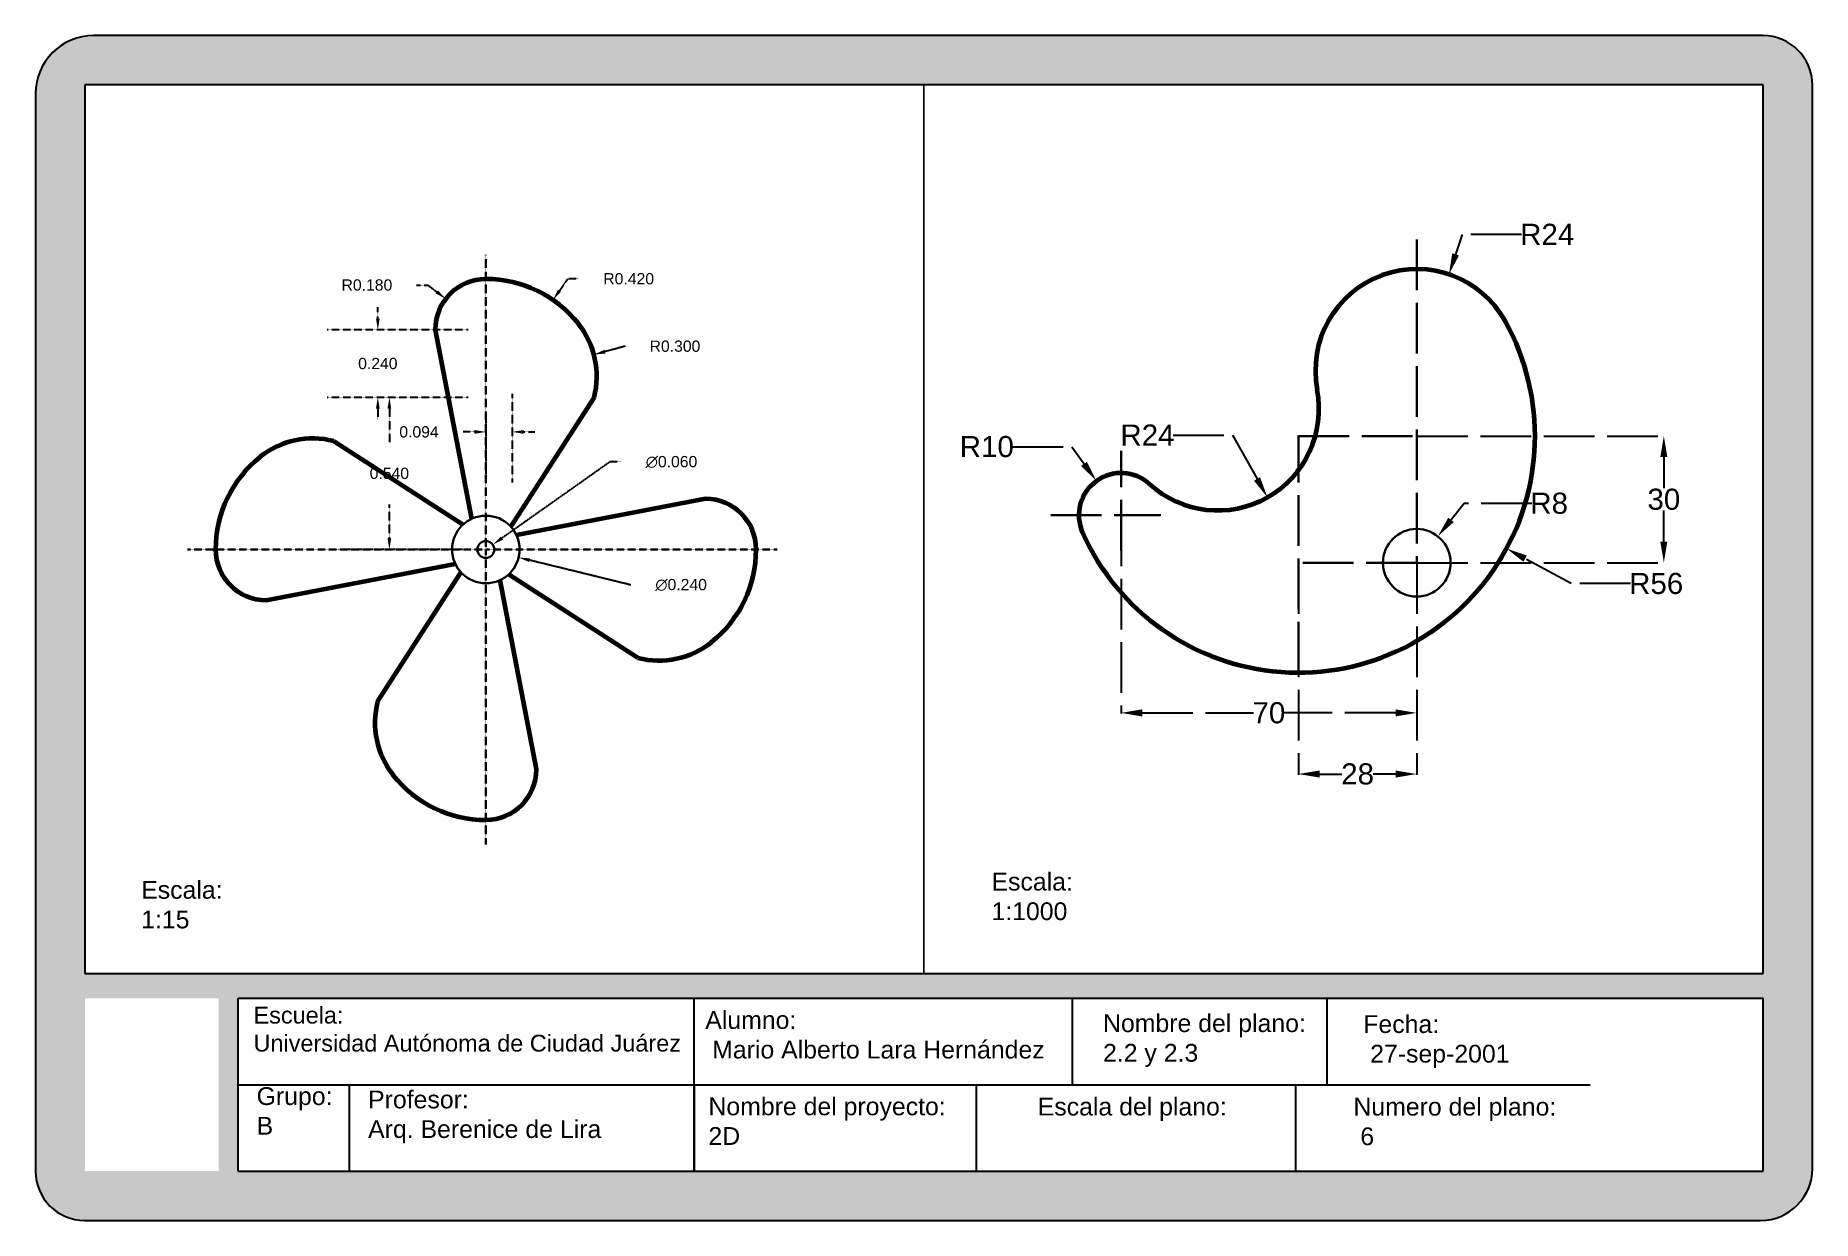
# Paper-space layout 'Layout1' of a CAD drawing. Header units: metres, sheet in millimetres. Extents: x -11 to 409, y 1 to 281.
# The model-space entities are those that its viewports show. They can reach past a viewport. Long polylines and large blocks are cut down to what shows.
import ezdxf

# ---------------------------------------------------------------- set-up
doc = ezdxf.new("R2010")
doc.units = ezdxf.units.M
doc.header["$MEASUREMENT"] = 0
doc.linetypes.add('ACAD_ISO02W100', pattern=[15, 12, -3])
doc.linetypes.add('DASHED2', pattern=[0.375, 0.25, -0.125])
doc.layers.add('Layer1', color=9, linetype='DASHED2', lineweight=30, plot=False)
doc.layers.add('Layer7', color=8, linetype='ACAD_ISO02W100', lineweight=30, plot=False)
doc.layers.add('Layer2', color=50, linetype='DASHED2')
for name, color, linetype, lineweight in [('Layer3', 170, 'Continuous', 60), ('Layer4', 90, 'Continuous', 30), ('Layer5', 160, 'Continuous', 60), ('Layer6', 90, 'Continuous', 30), ('Layer8', 50, 'ACAD_ISO02W100', 30)]:
    doc.layers.add(name, color=color, linetype=linetype, lineweight=lineweight)
doc.styles.get("Standard").update_dxf_attribs({"font": 'arial.ttf'})
doc.dimstyles.new('new', dxfattribs={"dimtxt": 0.04, "dimasz": 0.04, "dimexe": 0.18, "dimexo": 0.0625, "dimgap": 0.09, "dimtad": 0, "dimtih": 1, "dimtoh": 1, "dimdec": 3, "dimzin": 0, "dimdsep": 46, "dimtxsty": 'Standard', "dimcen": 0, "dimadec": 0, "dimazin": 0, "dimtfac": 1, "dimtdec": 3, "dimtofl": 0, "dimtmove": 0, "dimatfit": 3, "dimfxl": 1, "dimtolj": 1, "dimtzin": 0, "dimarcsym": 0})
doc.dimstyles.get("Standard").update_dxf_attribs({"dimtxt": 5, "dimasz": 5, "dimexe": 0.18, "dimexo": 0.0625, "dimgap": 0.09, "dimtad": 0, "dimtih": 1, "dimtoh": 1, "dimdec": 0, "dimzin": 0, "dimdsep": 46, "dimtxsty": 'Standard', "dimcen": 0.09, "dimadec": 0, "dimazin": 0, "dimtfac": 1, "dimtdec": 0, "dimtofl": 0, "dimtmove": 0, "dimatfit": 3, "dimfxl": 1, "dimtolj": 1, "dimtzin": 0, "dimarcsym": 0})

# ---------------------------------------------------------------- blocks, each defined once
blk = doc.blocks.new('*D1')
at = {"layer": 'Defpoints', "color": 0, "transparency": 16777216}
for p in [(133.8185, 104.428), (203.8185, 93.1896), (203.8185, 57.6539)]:
    blk.add_point(p, dxfattribs=at)
at = {"layer": 'Layer8', "color": 0, "lineweight": -2, "transparency": 16777216}
for p, q in [((133.8185, 104.3655), (133.8185, 57.4739)), ((203.8185, 93.1271), (203.8185, 57.4739)), ((138.8185, 57.6539), (165.1764, 57.6539)), ((198.8185, 57.6539), (172.4607, 57.6539))]:
    blk.add_line(p, q, dxfattribs=at)
at = {"layer": 'Layer8', "color": 0, "transparency": 16777216}
for points in [[(138.8185, 58.4872), (138.8185, 56.8206), (133.8185, 57.6539)], [(198.8185, 58.4872), (198.8185, 56.8206), (203.8185, 57.6539)]]:
    blk.add_solid(points, dxfattribs=at)
at = {"layer": 'Layer8', "color": 0, "transparency": 16777216, "insert": (168.8185, 57.6539), "char_height": 5, "attachment_point": 5}
blk.add_mtext('\\A1;70', dxfattribs=at)
blk = doc.blocks.new('*D2')
at = {"layer": 'Defpoints', "color": 0, "transparency": 16777216}
for p in [(211.4315, 161.4422), (203.8185, 138.6816)]:
    blk.add_point(p, dxfattribs=at)
at = {"layer": 'Layer8', "color": 0, "lineweight": -2, "transparency": 16777216}
for p, q in [((214.6035, 170.9257), (213.0175, 166.1839)), ((228.6509, 170.9257), (214.6035, 170.9257)), ((203.8185, 138.5916), (203.8185, 138.7716)), ((203.7285, 138.6816), (203.9085, 138.6816))]:
    blk.add_line(p, q, dxfattribs=at)
at = {"layer": 'Layer8', "color": 0, "transparency": 16777216}
blk.add_solid([(212.2272, 166.4483), (213.8078, 165.9196), (211.4315, 161.4422)], dxfattribs=at)
at = {"layer": 'Layer8', "color": 0, "transparency": 16777216, "insert": (234.7045, 170.9257), "char_height": 5, "attachment_point": 5}
blk.add_mtext('\\A1;R24', dxfattribs=at)
blk = doc.blocks.new('*D3')
at = {"layer": 'Defpoints', "color": 0, "transparency": 16777216}
for p in [(175.8185, 123.1896), (225.0746, 96.5468)]:
    blk.add_point(p, dxfattribs=at)
at = {"layer": 'Layer8', "color": 0, "lineweight": -2, "transparency": 16777216}
for p, q in [((175.8185, 123.0996), (175.8185, 123.2796)), ((175.7285, 123.1896), (175.9085, 123.1896)), ((240.3981, 88.2583), (229.4725, 94.168)), ((254.4438, 88.2583), (240.3981, 88.2583))]:
    blk.add_line(p, q, dxfattribs=at)
at = {"layer": 'Layer8', "color": 0, "transparency": 16777216}
blk.add_solid([(229.8689, 94.901), (229.076, 93.435), (225.0746, 96.5468)], dxfattribs=at)
at = {"layer": 'Layer8', "color": 0, "transparency": 16777216, "insert": (260.5059, 88.2583), "char_height": 5, "attachment_point": 5}
blk.add_mtext('\\A1;R56', dxfattribs=at)
blk = doc.blocks.new('*D4')
at = {"layer": 'Defpoints', "color": 0, "transparency": 16777216}
for p in [(156.6879, 129.5873), (168.4595, 108.6724)]:
    blk.add_point(p, dxfattribs=at)
at = {"layer": 'Layer8', "color": 0, "lineweight": -2, "transparency": 16777216}
for p, q in [((146.1162, 123.4119), (160.1636, 123.4119)), ((160.1636, 123.4119), (166.0071, 113.0297))]:
    blk.add_line(p, q, dxfattribs=at)
at = {"layer": 'Layer8', "color": 0, "transparency": 16777216}
blk.add_solid([(166.7333, 113.4384), (165.2809, 112.621), (168.4595, 108.6724)], dxfattribs=at)
at = {"layer": 'Layer8', "color": 0, "transparency": 16777216, "insert": (140.0627, 123.4119), "char_height": 5, "attachment_point": 5}
blk.add_mtext('\\A1;R24', dxfattribs=at)
blk = doc.blocks.new('*D5')
at = {"layer": 'Defpoints', "color": 0, "transparency": 16777216}
for p in [(127.974, 112.5422), (133.8185, 104.428)]:
    blk.add_point(p, dxfattribs=at)
at = {"layer": 'Layer8', "color": 0, "lineweight": -2, "transparency": 16777216}
for p, q in [((108.0823, 120.6565), (122.1295, 120.6565)), ((122.1295, 120.6565), (125.0517, 116.5994)), ((133.8185, 104.338), (133.8185, 104.518)), ((133.7285, 104.428), (133.9085, 104.428))]:
    blk.add_line(p, q, dxfattribs=at)
at = {"layer": 'Layer8', "color": 0, "transparency": 16777216}
blk.add_solid([(125.7279, 117.0864), (124.3755, 116.1123), (127.974, 112.5422)], dxfattribs=at)
at = {"layer": 'Layer8', "color": 0, "transparency": 16777216, "insert": (102.0271, 120.6565), "char_height": 5, "attachment_point": 5}
blk.add_mtext('\\A1;R10', dxfattribs=at)
blk = doc.blocks.new('*D6')
at = {"layer": 'Defpoints', "color": 0, "transparency": 16777216}
for p in [(208.8145, 99.4379), (203.8185, 93.1896)]:
    blk.add_point(p, dxfattribs=at)
at = {"layer": 'Layer8', "color": 0, "lineweight": -2, "transparency": 16777216}
for p, q in [((215.0594, 107.2482), (211.9369, 103.3431)), ((231.0461, 107.2482), (215.0594, 107.2482)), ((203.8185, 93.0996), (203.8185, 93.2796)), ((203.7285, 93.1896), (203.9085, 93.1896))]:
    blk.add_line(p, q, dxfattribs=at)
at = {"layer": 'Layer8', "color": 0, "transparency": 16777216}
blk.add_solid([(211.2861, 103.8635), (212.5878, 102.8227), (208.8145, 99.4379)], dxfattribs=at)
at = {"layer": 'Layer8', "color": 0, "transparency": 16777216, "insert": (235.1726, 107.2482), "char_height": 5, "attachment_point": 5}
blk.add_mtext('\\A1;R8', dxfattribs=at)
blk = doc.blocks.new('*D7')
at = {"layer": 'Defpoints', "color": 0, "transparency": 16777216}
for p in [(203.8185, 123.1896), (262.3178, 123.1896), (203.8185, 93.1896)]:
    blk.add_point(p, dxfattribs=at)
at = {"layer": 'Layer8', "color": 0, "lineweight": -2, "transparency": 16777216}
for p, q in [((203.881, 123.1896), (262.4978, 123.1896)), ((262.3178, 118.1896), (262.3178, 110.8342)), ((262.3178, 98.1896), (262.3178, 105.5451)), ((203.881, 93.1896), (262.4978, 93.1896))]:
    blk.add_line(p, q, dxfattribs=at)
at = {"layer": 'Layer8', "color": 0, "transparency": 16777216}
for points in [[(261.4845, 118.1896), (263.1511, 118.1896), (262.3178, 123.1896)], [(261.4845, 98.1896), (263.1511, 98.1896), (262.3178, 93.1896)]]:
    blk.add_solid(points, dxfattribs=at)
at = {"layer": 'Layer8', "color": 0, "transparency": 16777216, "insert": (262.3178, 108.1896), "char_height": 5, "attachment_point": 5}
blk.add_mtext('\\A1;30', dxfattribs=at)
blk = doc.blocks.new('*D8')
at = {"layer": 'Defpoints', "color": 0, "transparency": 16777216}
for p in [(175.8185, 93.1896), (203.8185, 93.1896), (203.8185, 43.1789)]:
    blk.add_point(p, dxfattribs=at)
at = {"layer": 'Layer8', "color": 0, "lineweight": -2, "transparency": 16777216}
for p, q in [((175.8185, 93.1271), (175.8185, 42.9989)), ((203.8185, 93.1271), (203.8185, 42.9989)), ((180.8185, 43.1789), (186.0996, 43.1789)), ((198.8185, 43.1789), (193.5375, 43.1789))]:
    blk.add_line(p, q, dxfattribs=at)
at = {"layer": 'Layer8', "color": 0, "transparency": 16777216}
for points in [[(180.8185, 44.0122), (180.8185, 42.3455), (175.8185, 43.1789)], [(198.8185, 44.0122), (198.8185, 42.3455), (203.8185, 43.1789)]]:
    blk.add_solid(points, dxfattribs=at)
at = {"layer": 'Layer8', "color": 0, "transparency": 16777216, "insert": (189.8185, 43.1789), "char_height": 5, "attachment_point": 5}
blk.add_mtext('\\A1;28', dxfattribs=at)
blk = doc.blocks.new('*D9')
at = {"layer": 'Defpoints', "color": 0, "transparency": 16777216}
for p in [(-27.9542, 91.9215), (-27.8117, 91.8115)]:
    blk.add_point(p, dxfattribs=at)
at = {"layer": 'Layer2', "color": 0, "lineweight": -2, "transparency": 16777216}
for p, q in [((-28.0575, 91.9703), (-28.0175, 91.9703)), ((-28.0175, 91.9703), (-27.9859, 91.9459))]:
    blk.add_line(p, q, dxfattribs=at)
at = {"layer": 'Layer2', "color": 0, "transparency": 16777216}
blk.add_solid([(-27.9818, 91.9512), (-27.9899, 91.9406), (-27.9542, 91.9215)], dxfattribs=at)
at = {"layer": 'Layer2', "color": 0, "transparency": 16777216, "insert": (-28.2341, 91.9703), "char_height": 0.04, "attachment_point": 5}
blk.add_mtext('\\A1;R0.180', dxfattribs=at)
blk = doc.blocks.new('*D10')
at = {"layer": 'Defpoints', "color": 0, "transparency": 16777216}
for p in [(-27.8362, 91.0142), (-27.7872, 91.0488)]:
    blk.add_point(p, dxfattribs=at)
at = {"layer": 'Layer2', "color": 0, "lineweight": -2, "transparency": 16777216}
for p, q in [((-27.3716, 91.3421), (-27.7545, 91.0718)), ((-27.3316, 91.3421), (-27.3716, 91.3421))]:
    blk.add_line(p, q, dxfattribs=at)
at = {"layer": 'Layer2', "color": 0, "transparency": 16777216}
blk.add_solid([(-27.7584, 91.0773), (-27.7507, 91.0664), (-27.7872, 91.0488)], dxfattribs=at)
at = {"layer": 'Layer2', "color": 0, "transparency": 16777216, "insert": (-27.1524, 91.3421), "char_height": 0.04, "attachment_point": 5}
blk.add_mtext('\\A1;∅0.060', dxfattribs=at)
blk = doc.blocks.new('*D11')
at = {"layer": 'Defpoints', "color": 0, "transparency": 16777216}
for p in [(-27.9283, 91.06), (-27.6952, 91.0029)]:
    blk.add_point(p, dxfattribs=at)
at = {"layer": 'Layer2', "color": 0, "lineweight": -2, "transparency": 16777216}
blk.add_line((-27.2974, 90.9055), (-27.6563, 90.9934), dxfattribs=at)
at = {"layer": 'Layer2', "color": 0, "transparency": 16777216}
blk.add_solid([(-27.6547, 90.9999), (-27.6579, 90.9869), (-27.6952, 91.0029)], dxfattribs=at)
at = {"layer": 'Layer2', "color": 0, "transparency": 16777216, "insert": (-27.1182, 90.9055), "char_height": 0.04, "attachment_point": 5}
blk.add_mtext('\\A1;∅0.240', dxfattribs=at)
blk = doc.blocks.new('*D12')
at = {"layer": 'Defpoints', "color": 0, "transparency": 16777216}
for p in [(-27.5731, 91.9171), (-27.8117, 91.5715)]:
    blk.add_point(p, dxfattribs=at)
at = {"layer": 'Layer2', "color": 0, "lineweight": -2, "transparency": 16777216}
for p, q in [((-27.521, 91.9925), (-27.5503, 91.95)), ((-27.481, 91.9925), (-27.521, 91.9925))]:
    blk.add_line(p, q, dxfattribs=at)
at = {"layer": 'Layer2', "color": 0, "transparency": 16777216}
blk.add_solid([(-27.5558, 91.9538), (-27.5449, 91.9462), (-27.5731, 91.9171)], dxfattribs=at)
at = {"layer": 'Layer2', "color": 0, "transparency": 16777216, "insert": (-27.3045, 91.9925), "char_height": 0.04, "attachment_point": 5}
blk.add_mtext('\\A1;R0.420', dxfattribs=at)
blk = doc.blocks.new('*D13')
at = {"layer": 'Defpoints', "color": 0, "transparency": 16777216}
for p in [(-27.4279, 91.7234), (-27.7177, 91.6461)]:
    blk.add_point(p, dxfattribs=at)
at = {"layer": 'Layer2', "color": 0, "lineweight": -2, "transparency": 16777216}
blk.add_line((-27.3167, 91.7531), (-27.3892, 91.7337), dxfattribs=at)
at = {"layer": 'Layer2', "color": 0, "transparency": 16777216}
blk.add_solid([(-27.3909, 91.7402), (-27.3875, 91.7273), (-27.4279, 91.7234)], dxfattribs=at)
at = {"layer": 'Layer2', "color": 0, "transparency": 16777216, "insert": (-27.1401, 91.7531), "char_height": 0.04, "attachment_point": 5}
blk.add_mtext('\\A1;R0.300', dxfattribs=at)
blk = doc.blocks.new('*D14')
at = {"layer": 'Defpoints', "color": 0, "transparency": 16777216}
for p in [(-28.1543, 91.5715), (-27.8117, 91.5715), (-27.8117, 91.0315)]:
    blk.add_point(p, dxfattribs=at)
at = {"layer": 'Layer2', "color": 0, "lineweight": -2, "transparency": 16777216}
for p, q in [((-27.8742, 91.5715), (-28.3343, 91.5715)), ((-28.1543, 91.5315), (-28.1543, 91.4119)), ((-28.1543, 91.0715), (-28.1543, 91.191)), ((-27.8742, 91.0315), (-28.3343, 91.0315))]:
    blk.add_line(p, q, dxfattribs=at)
at = {"layer": 'Layer2', "color": 0, "transparency": 16777216}
for points in [[(-28.161, 91.5315), (-28.1477, 91.5315), (-28.1543, 91.5715)], [(-28.161, 91.0715), (-28.1477, 91.0715), (-28.1543, 91.0315)]]:
    blk.add_solid(points, dxfattribs=at)
at = {"layer": 'Layer2', "color": 0, "transparency": 16777216, "insert": (-28.1543, 91.3015), "char_height": 0.04, "attachment_point": 5}
blk.add_mtext('\\A1;0.540', dxfattribs=at)
blk = doc.blocks.new('*D15')
at = {"layer": 'Defpoints', "color": 0, "transparency": 16777216}
for p in [(-27.8117, 91.8115), (-28.1953, 91.5715), (-27.8117, 91.5715)]:
    blk.add_point(p, dxfattribs=at)
at = {"layer": 'Layer2', "color": 0, "lineweight": -2, "transparency": 16777216}
for p, q in [((-28.1953, 91.8515), (-28.1953, 91.8915)), ((-27.8742, 91.8115), (-28.3753, 91.8115)), ((-27.8742, 91.5715), (-28.3753, 91.5715)), ((-28.1953, 91.5315), (-28.1953, 91.4915))]:
    blk.add_line(p, q, dxfattribs=at)
at = {"layer": 'Layer2', "color": 0, "transparency": 16777216}
for points in [[(-28.202, 91.8515), (-28.1887, 91.8515), (-28.1953, 91.8115)], [(-28.202, 91.5315), (-28.1887, 91.5315), (-28.1953, 91.5715)]]:
    blk.add_solid(points, dxfattribs=at)
at = {"layer": 'Layer2', "color": 0, "transparency": 16777216, "insert": (-28.1953, 91.6915), "char_height": 0.04, "attachment_point": 5}
blk.add_mtext('\\A1;0.240', dxfattribs=at)
blk = doc.blocks.new('*D16')
at = {"layer": 'Defpoints', "color": 0, "transparency": 16777216}
for p in [(-27.7177, 91.6461), (-27.8117, 91.5543), (-27.8117, 91.4489)]:
    blk.add_point(p, dxfattribs=at)
at = {"layer": 'Layer2', "color": 0, "lineweight": -2, "transparency": 16777216}
for p, q in [((-27.7177, 91.5836), (-27.7177, 91.2689)), ((-27.8517, 91.4489), (-27.8917, 91.4489)), ((-27.8117, 91.4918), (-27.8117, 91.2689)), ((-27.6777, 91.4489), (-27.6377, 91.4489))]:
    blk.add_line(p, q, dxfattribs=at)
at = {"layer": 'Layer2', "color": 0, "transparency": 16777216}
for points in [[(-27.8517, 91.4555), (-27.8517, 91.4422), (-27.8117, 91.4489)], [(-27.6777, 91.4555), (-27.6777, 91.4422), (-27.7177, 91.4489)]]:
    blk.add_solid(points, dxfattribs=at)
at = {"layer": 'Layer2', "color": 0, "transparency": 16777216, "insert": (-28.0491, 91.4489), "char_height": 0.04, "attachment_point": 5}
blk.add_mtext('\\A1;0.094', dxfattribs=at)

msp = doc.modelspace()

# ---------------------------------------------------------------- linework, layer by layer
for radius in [0.12, 0.12, 0.12, 0.03, 0.03, 0.03]:
    msp.add_circle((-27.8117, 91.0315), radius)
at = {"layer": 'Layer1'}
for q in [(-27.8117, 92.0772), (-28.871, 91.0315), (-27.8117, 89.9842), (-26.7773, 91.0315)]:
    msp.add_line((-27.8117, 91.0315), q, dxfattribs=at)
at = {"layer": 'Layer3'}
for p, q in [((-27.9917, 91.8115), (-27.863, 91.1399)), ((-27.4271, 91.5715), (-27.7235, 91.1128)), ((-28.3517, 91.416), (-27.893, 91.1197)), ((-27.0317, 91.2115), (-27.7032, 91.0828)), ((-28.5917, 90.8515), (-27.9202, 90.9801)), ((-28.1963, 90.4915), (-27.9, 90.9501)), ((-27.2717, 90.6469), (-27.7304, 90.9432)), ((-27.6317, 90.2515), (-27.7604, 90.923))]:
    msp.add_line(p, q, dxfattribs=at)
for centre, radius, start, end in [((-27.8117, 91.8115), 0.18, 90, 180), ((-27.8117, 91.5715), 0.42, 38.43321, 90), ((-27.7177, 91.6461), 0.3, 345.60291, 38.43321), ((-28.4263, 91.1255), 0.3, 75.60291, 128.43321), ((-28.3517, 91.0315), 0.42, 128.43321, 180), ((-27.0317, 91.0315), 0.18, 0, 90), ((-28.5917, 91.0315), 0.18, 180, 270), ((-27.2717, 91.0315), 0.42, 308.43321, 0), ((-27.1971, 90.9375), 0.3, 255.60291, 308.43321), ((-27.9057, 90.4169), 0.3, 165.60291, 218.43321), ((-27.8117, 90.2515), 0.18, 270, 360), ((-27.8117, 90.4915), 0.42, 218.43321, 270)]:
    msp.add_arc(centre, radius, start, end, dxfattribs=at)
at = {"layer": 'Layer4'}
for radius in [0.12, 0.03]:
    msp.add_circle((-27.8117, 91.0315), radius, dxfattribs=at)
at = {"layer": 'Layer5'}
for centre, radius, start, end in [((203.8185, 138.6816), 24, 28.95502, 190.92153), ((175.8185, 123.1896), 56, 204.07061, 28.95502), ((156.6879, 129.5873), 24, 227.72968, 10.92153), ((133.8185, 104.428), 10, 47.72968, 204.07061)]:
    msp.add_arc(centre, radius, start, end, dxfattribs=at)
at = {"layer": 'Layer6'}
msp.add_circle((203.8185, 93.1896), 8, dxfattribs=at)
at = {"layer": 'Layer7'}
for p, q in [((203.8185, 169.732), (203.8185, 93.1896)), ((175.8185, 67.1896), (175.8185, 123.1896)), ((175.8185, 123.1896), (203.8185, 123.1896)), ((133.8185, 96.1161), (133.8185, 119.6898)), ((117.1514, 104.428), (143.2069, 104.428)), ((203.8185, 93.1896), (175.8185, 93.1896))]:
    msp.add_line(p, q, dxfattribs=at)

# ---------------------------------------------------------------- dimensions: what is measured, and where the dimension line sits
at = {"layer": 'Layer2'}
for center, mpoint, picture, middle in [((-27.8117, 91.5715), (-27.5731, 91.9171), '*D12', (-27.3045, 91.9925)), ((-27.7177, 91.6461), (-27.4279, 91.7234), '*D13', (-27.3167, 91.7531))]:
    dim = msp.add_radius_dim(center=center, mpoint=mpoint, dimstyle='new', dxfattribs=at)
    dim.commit()
    dim.dimension.update_dxf_attribs({"geometry": picture, "text_midpoint": middle, "dimtype": 164})
dim = msp.add_radius_dim(center=(-27.8117, 91.8115), mpoint=(-27.9542, 91.9215), dimstyle='new', dxfattribs=at)
dim.commit()
dim.dimension.update_dxf_attribs({"geometry": '*D9', "text_midpoint": (-28.2341, 91.9703)})
for base, p1, picture, middle in [((-28.1953, 91.5715), (-27.8117, 91.8115), '*D15', (-28.1953, 91.6915)), ((-28.1543, 91.5715), (-27.8117, 91.0315), '*D14', (-28.1543, 91.3015))]:
    dim = msp.add_linear_dim(base=base, p1=p1, p2=(-27.8117, 91.5715), angle=90, dimstyle='new', dxfattribs=at)
    dim.commit()
    dim.dimension.update_dxf_attribs({"geometry": picture, "text_midpoint": middle})
dim = msp.add_linear_dim(base=(-27.8117, 91.4489), p1=(-27.7177, 91.6461), p2=(-27.8117, 91.5543), dimstyle='new', dxfattribs=at)
dim.commit()
dim.dimension.update_dxf_attribs({"geometry": '*D16', "text_midpoint": (-28.0491, 91.4489)})
for p1, p2, picture, middle in [((-27.8362, 91.0142), (-27.7872, 91.0488), '*D10', (-27.1524, 91.3421)), ((-27.9283, 91.06), (-27.6952, 91.0029), '*D11', (-27.2974, 90.9055))]:
    dim = msp.add_diameter_dim_2p(p1=p1, p2=p2, dimstyle='new', dxfattribs=at)
    dim.commit()
    dim.dimension.update_dxf_attribs({"geometry": picture, "text_midpoint": middle, "dimtype": 163})
at = {"layer": 'Layer8'}
for center, mpoint, picture, middle in [((203.8185, 138.6816), (211.4315, 161.4422), '*D2', (234.7045, 170.9257)), ((156.6879, 129.5873), (168.4595, 108.6724), '*D4', (140.0627, 123.4119)), ((133.8185, 104.428), (127.974, 112.5422), '*D5', (102.0271, 120.6565)), ((175.8185, 123.1896), (225.0746, 96.5468), '*D3', (260.5059, 88.2583)), ((203.8185, 93.1896), (208.8145, 99.4379), '*D6', (235.1726, 107.2482))]:
    dim = msp.add_radius_dim(center=center, mpoint=mpoint, dimstyle='Standard', dxfattribs=at)
    dim.commit()
    dim.dimension.update_dxf_attribs({"geometry": picture, "text_midpoint": middle, "dimtype": 164})
dim = msp.add_linear_dim(base=(262.3178, 123.1896), p1=(203.8185, 93.1896), p2=(203.8185, 123.1896), angle=90, dimstyle='Standard', dxfattribs=at)
dim.commit()
dim.dimension.update_dxf_attribs({"geometry": '*D7', "text_midpoint": (262.3178, 108.1896)})
for base, p1, picture, middle in [((203.8185, 57.6539), (133.8185, 104.428), '*D1', (168.8185, 57.6539)), ((203.8185, 43.1789), (175.8185, 93.1896), '*D8', (189.8185, 43.1789))]:
    dim = msp.add_linear_dim(base=base, p1=p1, p2=(203.8185, 93.1896), dimstyle='Standard', dxfattribs=at)
    dim.commit()
    dim.dimension.update_dxf_attribs({"geometry": picture, "text_midpoint": middle})

psp = doc.layouts.get("Layout1")

# ---------------------------------------------------------------- hatches: boundary and pattern name
at = {"true_color": 0x000000}
h = psp.add_hatch(dxfattribs=at)
h.set_pattern_fill('AR-CONC', color=18, scale=2.103451)
h.set_pattern_definition([(50, (-518.967, -35.534), (15.08721, -1.31996), [1.57759, -17.35347]), (355, (-518.967, -35.534), (-2.91857, 15.822), [1.26207, -13.88277]), (100.4514, (-517.71, -35.644), (12.16865, 14.50203), [1.34074, -14.74818]), (46.1842, (-518.967, -31.327), (22.4489, -3.4816), [2.3664, -26.0302]), (96.6356, (-517.097, -31.617), (19.66015, 20.4901), [2.0111, -22.1223]), (351.1842, (-518.967, -31.327), (19.66015, 20.4901), [1.8931, -20.82416]), (21, (-516.864, -32.379), (12.55564, -8.46889), [1.57759, -17.35347]), (326, (-516.864, -32.379), (5.11802, 15.25317), [1.26207, -13.88277]), (71.4514, (-515.818, -33.084), (17.67366, 6.78428), [1.34074, -14.74818]), (37.5, (-518.9675, -35.534), (0.255777, 7.002258), [0, -13.7145, 0, -14.09312, 0, -13.93536]), (7.5, (-518.9675, -35.534), (5.53354, 8.296255), [0, -8.03518, 0, -13.39898, 0, -5.31121]), (327.5, (-523.658, -35.534), (11.22869, -0.47443), [0, -5.25863, 0, -16.406914, 0, -21.77071]), (317.5, (-525.762, -35.534), (12.26703, 2.10566), [0, -6.83621, 0, -10.89587, 0, -15.46036])])
h.paths.add_polyline_path([(0.36, 12.32), (0.36, 53.22), (32.02, 53.22), (32.02, 12.32)], flags=16)
h.paths.add_polyline_path([(36.69, 12.32), (36.69, 53.22), (397.68, 53.22), (397.68, 12.32)], flags=16)
h.paths.add_polyline_path([(0.36, 59.07), (0.36, 269.41), (397.68, 269.41), (397.68, 59.07)], flags=16)
h.paths.add_polyline_path([(397.09, 0.64, 0.414214), (409.37, 12.92), (409.37, 269.31, 0.414214), (397.58, 281.1), (2.44, 281.1, 0.414214), (-11.32, 267.34), (-11.32, 12.32, 0.414214), (0.36, 0.64)])

# ---------------------------------------------------------------- linework, layer by layer
for p, q in [((397.58, 281.1), (2.44, 281.1)), ((0.36, 269.41), (0.36, 59.07)), ((397.68, 269.41), (0.36, 269.41)), ((397.68, 59.07), (397.68, 269.41)), ((409.37, 12.92), (409.37, 269.31)), ((-11.32, 267.34), (-11.32, 12.32)), ((0.36, 59.07), (397.68, 59.07)), ((36.69, 53.22), (397.68, 53.22)), ((36.69, 12.32), (36.69, 53.22)), ((144.64, 12.32), (144.64, 53.22)), ((234.19, 32.77), (234.19, 53.22)), ((294.45, 32.77), (294.45, 53.22)), ((397.68, 12.32), (397.68, 53.22)), ((36.69, 32.77), (36.69, 32.77)), ((36.69, 32.77), (144.64, 32.77)), ((63, 12.32), (63, 32.77)), ((144.64, 32.77), (144.64, 12.32)), ((144.64, 32.77), (356.74, 32.77)), ((211.45, 12.32), (211.45, 32.77)), ((287.06, 12.32), (287.06, 32.77)), ((36.69, 12.32), (397.68, 12.32)), ((0.36, 0.64), (397.09, 0.64))]:
    psp.add_line(p, q)
for centre, radius, start, end in [((2.44, 267.34), 13.76, 90, 180), ((397.58, 269.31), 11.79, 0, 90), ((397.09, 12.92), 12.28, 270, 0), ((0.36, 12.32), 11.69, 180, 270)]:
    psp.add_arc(centre, radius, start, end)

# ---------------------------------------------------------------- texts
at = {"attachment_point": 1}
for s, width, heights, insert, char_height in [('{\\C30;\\c2005496;Escala:\\P1:15}', 52.5105, [0], (13.69, 80.99), 4.2069), ('{\\C30;\\c2005496;Escala:\\P1:1000}', 52.5105, [0], (215, 82.94), 4.2069), ('{\\C30;\\c2005496;Escuela:\\PUniversidad Autónoma de Ciudad Juárez}', 118.9442, [20.73], (40.29, 51.21), 3.9732), ('{\\H0.9x;\\C30;\\c2005496;Alumno:\\P Mario Alberto Lara Hernández} ', 99.8494, [0], (147.24, 50.19), 4.6743), ('{\\H0.9x;\\C30;\\c2005496;Nombre del plano:\\P2.2 y 2.3}', 99.8494, [0], (241.41, 49.44), 4.6743), ('{\\H0.9x;\\C30;\\c2005496;Fecha:\\P 27-sep-2001}', 99.8494, [0], (303.02, 49.22), 4.6743), ('{\\C30;\\c2005496;Grupo:\\PB}', 52.5105, [0], (41.02, 32.17), 4.2069), ('{\\C30;\\c2005496;Profesor:\\PArq. Berenice de Lira}', 71.6052, [0], (67.41, 31.38), 4.2069), ('{\\H0.9x;\\C30;\\c2005496;Nombre del proyecto:\\P2D}', 99.8494, [0], (147.99, 29.74), 4.6743), ('{\\H0.9x;\\C30;\\c2005496;Escala del plano:}', 99.8494, [0], (225.95, 29.69), 4.6743), ('{\\H0.9x;\\C30;\\c2005496;Numero del plano:\\P 6}', 99.8494, [0], (300.69, 29.67), 4.6743)]:
    psp.add_mtext_dynamic_manual_height_columns(s, width=width, gutter_width=23.37, heights=heights, dxfattribs=dict(at, insert=insert, char_height=char_height))

# ---------------------------------------------------------------- viewports
at = {"layer": '0'}
psp.add_viewport(center=(99.69, 164.24), size=(198.66, 210.345), view_center_point=(-27.7457, 91.1033), view_height=3.15518, dxfattribs=at)
psp.add_viewport(center=(298.35, 164.24), size=(198.66, 210.345), view_center_point=(186.4876, 101.1213), view_height=210.34505, status=3, dxfattribs=at)

doc.saveas('drawing.dxf')
